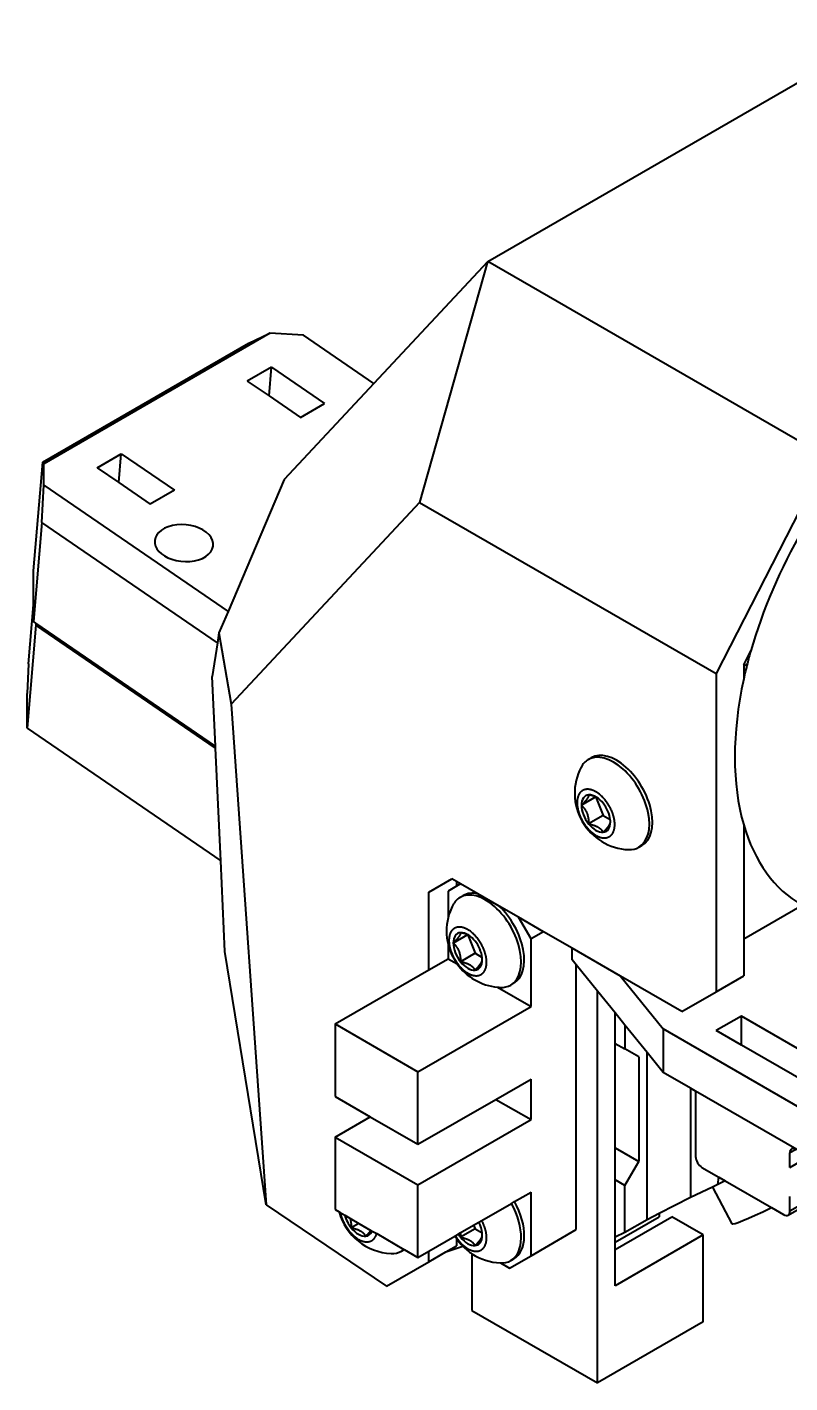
# Model space of a CAD drawing. Header units: millimetres. Extents: x 15 to 415, y 5 to 292.
# Drawn here: x 281.61 to 303.07, y 99.13 to 137.3 of the extents above; entities that cross this region are included whole.
import ezdxf

# ---------------------------------------------------------------- set-up
doc = ezdxf.new("R2010")
doc.units = ezdxf.units.MM
doc.layers.add('Geometries', color=7, linetype='Continuous')

msp = doc.modelspace()

# ---------------------------------------------------------------- linework, layer by layer
at = {"layer": 'Geometries', "linetype": 'Continuous', "lineweight": 40}
for p, q in [((294.5687, 130.6992), (305.9966, 137.2971)), ((294.5622, 130.694), (291.3665, 127.269)), ((294.5622, 130.694), (292.6513, 123.9168)), ((294.5687, 130.6992), (294.5622, 130.694)), ((304.1123, 125.1892), (294.5687, 130.6992)), ((288.438, 128.6778), (282.074, 125.0036)), ((287.8472, 128.3976), (288.438, 128.6778)), ((289.3835, 128.6281), (288.438, 128.6778)), ((291.3665, 127.269), (289.3835, 128.6281)), ((282.0489, 125.0499), (287.8472, 128.3976)), ((288.484, 127.7265), (287.8032, 127.3334)), ((288.4149, 126.9142), (288.484, 127.7265)), ((288.484, 127.7265), (289.9801, 126.7011)), ((287.8032, 127.3334), (288.4149, 126.9142)), ((291.3665, 127.269), (288.8411, 124.5625)), ((288.4149, 126.9142), (289.2993, 126.3081)), ((289.2993, 126.3081), (289.9801, 126.7011)), ((283.5769, 124.8934), (284.2576, 125.2864)), ((284.1886, 124.4741), (284.2576, 125.2864)), ((284.2576, 125.2864), (285.7538, 124.261)), ((304.1123, 125.1892), (300.9949, 119.0995)), ((281.7888, 121.9891), (282.0489, 125.0499)), ((282.074, 125.0036), (282.0489, 125.0499)), ((282.072, 124.4067), (282.074, 125.0036)), ((283.5769, 124.8934), (284.1886, 124.4741)), ((284.1886, 124.4741), (285.073, 123.868)), ((288.8411, 124.5625), (287.2599, 120.8511)), ((282.0205, 123.3481), (282.072, 124.4067)), ((282.072, 124.4067), (287.2599, 120.8511)), ((285.7538, 124.261), (285.073, 123.868)), ((292.6513, 123.9168), (287.3505, 118.2358)), ((292.6513, 123.9168), (300.9949, 119.0995)), ((282.0205, 123.3481), (281.7839, 120.5638)), ((286.9599, 119.9629), (282.0205, 123.3481)), ((281.7855, 121.0368), (281.7888, 121.9891)), ((281.644, 119.3723), (281.7855, 121.0368)), ((281.7839, 120.5638), (281.7855, 121.0368)), ((287.2599, 120.8511), (287.0038, 120.2498)), ((281.8531, 120.4656), (281.6062, 117.5596)), ((281.8533, 120.5162), (281.7839, 120.5638)), ((281.8533, 120.5162), (281.8531, 120.4656)), ((286.9081, 117.0011), (281.8531, 120.4656)), ((286.9057, 117.0535), (281.8533, 120.5162)), ((287.0038, 120.2498), (286.9599, 119.9629)), ((287.0038, 120.2498), (287.3505, 118.2358)), ((286.9599, 119.9629), (286.8156, 119.0194)), ((301.7728, 119.3487), (301.9717, 119.7374)), ((281.644, 119.3723), (281.6096, 118.5395)), ((300.9949, 119.0995), (300.9949, 110.1379)), ((301.8756, 119.3818), (301.7728, 119.3048)), ((301.7728, 119.3487), (301.7728, 119.3048)), ((301.7728, 119.3048), (301.7728, 118.9473)), ((286.9057, 117.0535), (286.8156, 119.0194)), ((281.608, 118.0941), (281.6096, 118.5395)), ((281.6062, 117.5596), (281.608, 118.0941)), ((287.3505, 118.2358), (288.3308, 104.148)), ((281.6062, 117.5596), (287.0535, 113.8262)), ((286.9081, 117.0011), (286.9057, 117.0535)), ((287.0535, 113.8262), (286.9081, 117.0011)), ((297.3975, 116.6784), (297.485, 116.729)), ((297.6099, 115.627), (297.2059, 115.3938)), ((297.6163, 115.6243), (297.8183, 115.1034)), ((297.8183, 115.1034), (297.41, 114.8677)), ((297.8183, 115.1034), (298.0187, 114.9878)), ((301.7728, 114.8417), (301.7728, 111.6303)), ((298.8225, 114.2103), (298.91, 114.2608)), ((287.1703, 111.2767), (287.0535, 113.8262)), ((292.9152, 112.9458), (293.5637, 113.3203)), ((293.693, 113.117), (293.4538, 112.9789)), ((293.4538, 112.9789), (293.4538, 112.2204)), ((293.693, 113.2456), (293.5637, 113.3203)), ((293.8044, 113.1813), (293.693, 113.2456)), ((293.693, 113.2456), (293.693, 113.117)), ((293.8044, 113.1813), (293.693, 113.117)), ((294.2907, 112.9006), (293.8044, 113.1813)), ((292.9152, 110.7632), (292.9152, 112.9458)), ((293.8787, 112.8506), (293.7912, 112.8001)), ((294.8918, 112.5535), (294.2907, 112.9006)), ((295.4367, 112.2389), (294.8918, 112.5535)), ((296.1379, 111.8341), (295.4367, 112.2389)), ((295.7873, 111.6317), (295.4367, 112.2389)), ((301.7728, 111.6303), (303.4159, 112.579)), ((296.1379, 111.8341), (295.7873, 111.6317)), ((296.9498, 111.3653), (296.1379, 111.8341)), ((293.4538, 111.4799), (293.4538, 111.0742)), ((294.0036, 111.7487), (293.5996, 111.5154)), ((294.01, 111.7459), (294.2121, 111.2251)), ((295.7873, 109.7269), (295.7873, 111.6317)), ((301.7728, 111.6303), (301.7728, 110.587)), ((288.3308, 104.148), (287.1703, 111.2767)), ((292.9152, 110.7632), (293.4538, 111.0742)), ((293.4538, 111.0742), (293.7048, 110.9293)), ((294.2121, 111.2251), (293.8037, 110.9893)), ((294.2121, 111.2251), (294.4124, 111.1094)), ((296.9498, 111.0386), (296.9498, 111.3653)), ((298.3089, 110.5806), (296.9498, 111.3653)), ((290.2719, 109.237), (292.9152, 110.7632)), ((297.0601, 110.9021), (296.9498, 111.0386)), ((297.6611, 110.1579), (297.0601, 110.9021)), ((297.0601, 103.4469), (297.0601, 110.9021)), ((295.2162, 110.3319), (295.3037, 110.3824)), ((298.3089, 110.5806), (299.5078, 109.0963)), ((300.0353, 109.5839), (298.3089, 110.5806)), ((300.9949, 110.1379), (301.7728, 110.587)), ((294.8441, 110.2715), (295.7873, 109.7269)), ((298.1561, 109.5451), (297.6611, 110.1579)), ((297.6611, 99.1329), (297.6611, 110.1579)), ((300.0353, 109.5839), (300.9949, 110.1379)), ((292.6053, 107.8898), (295.7873, 109.7269)), ((298.4294, 109.2068), (298.1561, 109.5451)), ((298.1561, 108.6905), (298.1561, 109.5451)), ((290.2719, 109.237), (290.2719, 107.1958)), ((290.2719, 109.237), (292.6053, 107.8898)), ((299.0529, 108.4347), (298.4294, 109.2068)), ((298.4294, 109.2068), (298.4294, 108.5328)), ((301.7087, 109.4586), (301.0016, 109.0504)), ((304.5371, 107.8256), (301.7087, 109.4586)), ((301.7087, 108.6421), (301.7087, 109.4586)), ((307.2731, 104.613), (299.5078, 109.0963)), ((299.5078, 109.0963), (299.5078, 107.8716)), ((301.7087, 108.6421), (301.0016, 109.0504)), ((298.1561, 105.7451), (298.1561, 108.6905)), ((298.1561, 108.6905), (298.4294, 108.5328)), ((298.8183, 108.3082), (298.4294, 108.5328)), ((299.5078, 107.8716), (299.0529, 108.4347)), ((299.0529, 103.7217), (299.0529, 108.4347)), ((303.83, 107.4174), (301.7087, 108.6421)), ((298.8183, 108.3082), (298.8183, 105.3628)), ((292.6053, 105.8486), (292.6053, 107.8898)), ((294.7974, 107.1142), (295.7873, 107.6857)), ((295.7873, 106.5426), (295.7873, 107.6857)), ((300.2722, 107.4303), (299.5078, 107.8716)), ((300.4213, 107.3441), (300.2722, 107.4303)), ((300.2722, 107.4303), (300.2722, 104.3556)), ((307.2731, 103.3883), (300.4213, 107.3441)), ((300.4213, 107.3441), (300.4213, 105.5026)), ((290.2719, 107.1958), (291.2618, 106.6243)), ((292.6053, 105.8486), (294.7974, 107.1142)), ((294.7974, 107.1142), (295.7873, 106.5426)), ((290.2719, 106.0527), (291.2618, 106.6243)), ((291.2618, 106.6243), (292.6053, 105.8486)), ((292.6053, 104.7055), (295.7873, 106.5426)), ((290.2719, 106.0527), (292.6053, 104.7055)), ((290.2719, 106.0527), (290.2719, 104.0115)), ((298.1561, 105.7451), (298.8183, 105.3628)), ((298.1561, 104.847), (298.1561, 105.7451)), ((298.4294, 104.6892), (298.8183, 105.3628)), ((303.2497, 105.7068), (303.073, 105.6047)), ((303.073, 105.1964), (303.073, 105.6047)), ((303.073, 105.1964), (303.6033, 105.5026)), ((300.5981, 105.1964), (301.0718, 104.923)), ((303.0752, 105.1952), (303.073, 105.1964)), ((292.6053, 102.6643), (292.6053, 104.7055)), ((298.4294, 104.6892), (298.1561, 104.847)), ((298.1561, 103.2354), (298.1561, 104.847)), ((298.4294, 103.3617), (298.4294, 104.6892)), ((300.8907, 104.6416), (300.2722, 104.3556)), ((301.0481, 104.7143), (300.8907, 104.6416)), ((300.8907, 104.6416), (301.4429, 103.6146)), ((301.0481, 104.7143), (301.0718, 104.923)), ((301.2552, 104.817), (301.0481, 104.7143)), ((301.0718, 104.923), (301.2552, 104.817)), ((301.2552, 104.817), (302.5525, 104.0681)), ((303.0212, 103.8573), (304.7372, 104.848)), ((295.2371, 104.1837), (295.3246, 104.2342)), ((295.3246, 104.2342), (295.7873, 104.5014)), ((295.7873, 102.7121), (295.7873, 104.5014)), ((300.2722, 104.3556), (299.3935, 103.8988)), ((303.073, 103.9717), (303.073, 104.3799)), ((303.073, 104.3799), (303.0752, 104.3787)), ((303.073, 103.9717), (303.5678, 104.2574)), ((288.3308, 104.148), (291.7163, 101.8514)), ((290.2719, 104.0115), (290.3894, 103.9436)), ((290.3894, 103.9436), (290.4196, 103.9262)), ((290.4196, 103.9262), (290.5473, 103.8524)), ((290.5473, 103.8524), (290.6883, 103.7711)), ((294.4034, 103.7024), (295.2371, 104.1837)), ((298.1561, 102.8888), (299.7471, 103.8073)), ((298.1561, 103.0929), (299.3935, 103.8073)), ((299.3935, 103.8988), (299.0529, 103.7217)), ((299.3935, 103.8988), (299.3935, 103.8073)), ((300.631, 103.297), (299.7471, 103.8073)), ((302.5525, 104.0681), (302.8962, 103.8696)), ((290.6883, 103.7711), (290.9446, 103.6231)), ((290.9446, 103.6231), (290.7278, 103.4979)), ((290.9446, 103.6231), (291.2841, 103.427)), ((291.2841, 103.427), (291.3166, 103.4083)), ((293.7975, 103.3526), (294.1729, 103.5693)), ((294.2121, 103.4684), (293.8037, 103.2326)), ((294.1729, 103.5693), (294.317, 103.6525)), ((294.1729, 103.5693), (294.2121, 103.4684)), ((294.2121, 103.4684), (294.4124, 103.3527)), ((294.317, 103.6525), (294.4034, 103.7024)), ((295.7873, 102.7121), (297.0601, 103.4469)), ((299.0529, 103.7217), (298.4294, 103.3617)), ((291.3166, 103.4083), (291.4443, 103.3346)), ((291.4443, 103.3346), (292.2121, 102.8913)), ((292.9152, 102.8432), (293.6442, 103.264)), ((293.6442, 103.264), (293.6547, 103.2701)), ((293.6547, 103.2701), (293.7412, 103.32)), ((293.693, 103.1893), (293.693, 102.9927)), ((293.7412, 103.32), (293.7975, 103.3526)), ((298.4294, 103.3617), (298.1561, 103.2354)), ((300.631, 103.297), (298.1561, 101.8682)), ((298.1561, 103.0929), (298.1561, 103.2354)), ((298.1561, 102.8888), (298.1561, 103.0929)), ((300.631, 100.8475), (300.631, 103.297)), ((292.1403, 102.8405), (292.2201, 102.8866)), ((292.2121, 102.8913), (292.2201, 102.8866)), ((292.2201, 102.8866), (292.6053, 102.6643)), ((292.6053, 102.6643), (292.9152, 102.8432)), ((292.9152, 102.5436), (292.9152, 102.8432)), ((292.9152, 102.5436), (293.3949, 102.8205)), ((293.3949, 102.8205), (293.693, 102.9927)), ((293.3949, 102.8205), (293.8683, 102.9783)), ((294.1256, 102.7677), (294.1256, 101.1741)), ((295.1802, 102.3616), (295.7873, 102.7121)), ((298.1561, 101.8682), (298.1561, 102.8888)), ((291.7163, 101.8514), (292.9152, 102.5436)), ((294.9246, 102.5091), (295.1802, 102.3616)), ((295.2162, 102.5752), (295.3037, 102.6257)), ((294.1256, 101.1741), (297.6611, 99.1329)), ((300.631, 100.8475), (297.6611, 99.1329))]:
    msp.add_line(p, q, dxfattribs=at)
at = {"layer": 'Geometries', "linetype": 'Continuous', "lineweight": 40, "flags": 128}
for points in [[(297.0838, 115.4642), (297.0839, 115.4505), (297.0843, 115.4365), (297.085, 115.4223), (297.0859, 115.4078), (297.0872, 115.393), (297.0887, 115.3783), (297.0905, 115.3633), (297.0926, 115.3481), (297.095, 115.3327), (297.0977, 115.3168), (297.1008, 115.3006), (297.1042, 115.2843), (297.1079, 115.2678), (297.1119, 115.2511), (297.1163, 115.2343), (297.121, 115.2173), (297.1255, 115.2021), (297.1302, 115.1868), (297.1352, 115.1714), (297.1405, 115.156), (297.146, 115.1405), (297.1517, 115.1252), (297.1576, 115.1099), (297.1638, 115.0946), (297.1702, 115.0792), (297.177, 115.0636), (297.184, 115.048), (297.1913, 115.0325), (297.1988, 115.017), (297.2066, 115.0015), (297.2144, 114.9864), (297.2224, 114.9714), (297.2307, 114.9564), (297.2391, 114.9416), (297.2479, 114.9265), (297.2569, 114.9117), (297.2661, 114.8969), (297.2754, 114.8823), (297.285, 114.8679), (297.2945, 114.8539), (297.3042, 114.8401), (297.314, 114.8265), (297.3239, 114.8131), (297.3342, 114.7996), (297.3445, 114.7864), (297.355, 114.7733), (297.3656, 114.7606), (297.3763, 114.7481), (297.3868, 114.736), (297.3975, 114.7242), (297.4081, 114.7127), (297.4189, 114.7014), (297.4312, 114.6889), (297.4436, 114.6767), (297.4559, 114.6649), (297.4684, 114.6534), (297.4808, 114.6423), (297.493, 114.6318), (297.5051, 114.6217), (297.5173, 114.6119), (297.5294, 114.6024), (297.5417, 114.5932), (297.554, 114.5843), (297.5662, 114.5759), (297.5783, 114.5678), (297.5903, 114.56), (297.6023, 114.5527), (297.6141, 114.5457), (297.6259, 114.539), (297.6378, 114.5326), (297.6498, 114.5264), (297.6619, 114.5206), (297.6741, 114.515), (297.6861, 114.5098), (297.6982, 114.5049), (297.7103, 114.5003), (297.7224, 114.4961), (297.7349, 114.4921), (297.7473, 114.4884), (297.7597, 114.4851), (297.7722, 114.4823), (297.7846, 114.4798), (297.797, 114.4777), (297.8093, 114.476), (297.8203, 114.4748), (297.8311, 114.474), (297.842, 114.4735), (297.8527, 114.4734), (297.8634, 114.4736), (297.8738, 114.4742), (297.8841, 114.4751), (297.8942, 114.4764), (297.9043, 114.478), (297.9144, 114.4799), (297.9244, 114.4823), (297.9343, 114.485), (297.9439, 114.4881), (297.9535, 114.4915), (297.9626, 114.4953), (297.9716, 114.4994), (297.9805, 114.5038), (297.9891, 114.5085), (297.9977, 114.5137), (298.0061, 114.5193), (298.0143, 114.5252), (298.0222, 114.5314), (298.0299, 114.5379), (298.0373, 114.5447), (298.0444, 114.5517), (298.0513, 114.5591), (298.058, 114.5667), (298.0645, 114.5748), (298.0708, 114.5831), (298.0768, 114.5917), (298.0826, 114.6006), (298.0881, 114.6098), (298.0933, 114.619), (298.0982, 114.6284), (298.1028, 114.6381), (298.1072, 114.648), (298.1119, 114.6595), (298.1163, 114.6712), (298.1203, 114.6832), (298.124, 114.6954), (298.1274, 114.7077), (298.1304, 114.7201), (298.1331, 114.7326), (298.1355, 114.7452), (298.1376, 114.758), (298.1395, 114.7712), (298.141, 114.7844), (298.1423, 114.7978), (298.1432, 114.8112), (298.1439, 114.8247), (298.1443, 114.8383), (298.1444, 114.8519), (298.1443, 114.8656), (298.1439, 114.8796), (298.1432, 114.8938), (298.1423, 114.9083), (298.141, 114.9231), (298.1395, 114.9379), (298.1377, 114.9528), (298.1356, 114.968), (298.1333, 114.9834), (298.1305, 114.9994), (298.1274, 115.0155), (298.124, 115.0318), (298.1203, 115.0483), (298.1163, 115.065), (298.1119, 115.0818), (298.1072, 115.0988), (298.1027, 115.114), (298.098, 115.1293), (298.093, 115.1447), (298.0877, 115.1601), (298.0822, 115.1757), (298.0765, 115.1909), (298.0706, 115.2062), (298.0644, 115.2216), (298.058, 115.2369), (298.0512, 115.2525), (298.0442, 115.2681), (298.0369, 115.2836), (298.0294, 115.2991), (298.0217, 115.3146), (298.0138, 115.3297), (298.0058, 115.3448), (297.9976, 115.3597), (297.9891, 115.3746), (297.9803, 115.3896), (297.9713, 115.4045), (297.9621, 115.4192), (297.9528, 115.4338), (297.9432, 115.4482), (297.9337, 115.4622), (297.9241, 115.476), (297.9142, 115.4896), (297.9043, 115.5031), (297.8941, 115.5165), (297.8837, 115.5298), (297.8732, 115.5428), (297.8626, 115.5555), (297.852, 115.5681), (297.8414, 115.5801), (297.8308, 115.5919), (297.8201, 115.6035), (297.8093, 115.6147), (297.797, 115.6273), (297.7847, 115.6394), (297.7723, 115.6513), (297.7599, 115.6627), (297.7474, 115.6738), (297.7352, 115.6843), (297.7231, 115.6945), (297.7109, 115.7042), (297.6988, 115.7137), (297.6865, 115.7229), (297.6742, 115.7318), (297.662, 115.7403), (297.6499, 115.7484), (297.6379, 115.7561), (297.6259, 115.7634), (297.6141, 115.7704), (297.6023, 115.7771), (297.5904, 115.7835), (297.5784, 115.7897), (297.5663, 115.7955), (297.5541, 115.8011), (297.5421, 115.8063), (297.53, 115.8112), (297.5179, 115.8158), (297.5058, 115.8201), (297.4933, 115.8241), (297.4809, 115.8277), (297.4685, 115.831), (297.456, 115.8339), (297.4436, 115.8364), (297.4312, 115.8385), (297.4189, 115.8401), (297.408, 115.8413), (297.3971, 115.8421), (297.3862, 115.8426), (297.3755, 115.8427), (297.3648, 115.8425), (297.3544, 115.8419), (297.3442, 115.841), (297.334, 115.8398), (297.3239, 115.8382), (297.3138, 115.8362), (297.3038, 115.8338), (297.294, 115.8311), (297.2843, 115.828), (297.2748, 115.8246), (297.2656, 115.8208), (297.2566, 115.8168), (297.2477, 115.8123), (297.2391, 115.8076), (297.2305, 115.8024), (297.2221, 115.7968), (297.2139, 115.791), (297.206, 115.7847), (297.1983, 115.7782), (297.1909, 115.7715), (297.1838, 115.7644), (297.1769, 115.7571), (297.1702, 115.7494), (297.1637, 115.7414), (297.1574, 115.733), (297.1514, 115.7244), (297.1456, 115.7155), (297.1401, 115.7064), (297.135, 115.6971), (297.13, 115.6877), (297.1254, 115.678), (297.121, 115.6682), (297.1163, 115.6567), (297.1119, 115.6449), (297.1079, 115.6329), (297.1042, 115.6208), (297.1008, 115.6084), (297.0978, 115.596), (297.0951, 115.5835), (297.0927, 115.5709), (297.0906, 115.5581), (297.0887, 115.545), (297.0872, 115.5317), (297.0859, 115.5183), (297.085, 115.5049), (297.0843, 115.4914), (297.0839, 115.4778), (297.0838, 115.4642)], [(297.41, 115.6842), (297.4099, 115.6802), (297.4097, 115.6761), (297.4093, 115.6721), (297.4087, 115.668), (297.408, 115.6639), (297.4071, 115.6597), (297.4061, 115.6555), (297.4048, 115.6509), (297.4034, 115.6462), (297.4017, 115.6414), (297.3999, 115.6366), (297.3979, 115.6317), (297.3956, 115.6264), (297.3931, 115.6211), (297.3904, 115.6157), (297.3875, 115.6102), (297.3844, 115.6046), (297.3811, 115.5989), (297.3769, 115.592), (297.3724, 115.585), (297.3677, 115.5779), (297.3626, 115.5705), (297.3571, 115.5629), (297.3514, 115.5551), (297.3452, 115.547), (297.3388, 115.5388), (297.3319, 115.5303), (297.3263, 115.5234), (297.3205, 115.5164), (297.3144, 115.5093), (297.308, 115.502), (297.3015, 115.4945), (297.2942, 115.4863), (297.2866, 115.4779), (297.2787, 115.4693), (297.2705, 115.4604), (297.262, 115.4513), (297.253, 115.442), (297.2458, 115.4344), (297.2383, 115.4267), (297.2306, 115.4187), (297.2226, 115.4106), (297.2144, 115.4023), (297.2059, 115.3938)], [(297.6099, 115.627), (297.6016, 115.6305), (297.5914, 115.6345), (297.5811, 115.6385), (297.5704, 115.6423), (297.5594, 115.6461), (297.5474, 115.65), (297.5351, 115.6539), (297.5224, 115.6576), (297.5094, 115.6613), (297.4959, 115.6649), (297.482, 115.6685), (297.4707, 115.6712), (297.4592, 115.6739), (297.4474, 115.6765), (297.4352, 115.6791), (297.4228, 115.6816), (297.41, 115.6842)], [(297.2059, 115.3938), (297.2151, 115.3844), (297.2241, 115.375), (297.2327, 115.3658), (297.2411, 115.3565), (297.2491, 115.3474), (297.2569, 115.3382), (297.2644, 115.3291), (297.2724, 115.3191), (297.2801, 115.3091), (297.2875, 115.2991), (297.2946, 115.2891), (297.3015, 115.2791), (297.3084, 115.2685), (297.3151, 115.2579), (297.3215, 115.2472), (297.3277, 115.2364), (297.3336, 115.2256), (297.3392, 115.2148), (297.3456, 115.2019), (297.3516, 115.1888), (297.3572, 115.1756), (297.3626, 115.1623), (297.3678, 115.1485), (297.3726, 115.1346), (297.3771, 115.1204), (297.3814, 115.1059), (297.3853, 115.0912), (297.3882, 115.0795), (297.3909, 115.0675), (297.3934, 115.0554), (297.3958, 115.0431), (297.3979, 115.0305), (297.4, 115.0169), (297.4019, 115.0031), (297.4037, 114.9889), (297.4052, 114.9745), (297.4065, 114.9597), (297.4076, 114.9445), (297.4083, 114.9323), (297.4089, 114.9199), (297.4094, 114.9073), (297.4097, 114.8943), (297.4099, 114.8811), (297.41, 114.8677)], [(297.6163, 115.6243), (297.6114, 115.6264), (297.6099, 115.627)], [(297.6419, 115.6123), (297.6355, 115.6155), (297.6237, 115.621), (297.6163, 115.6243)], [(297.8182, 114.632), (297.8275, 114.6413), (297.8364, 114.6503), (297.8451, 114.6591), (297.8534, 114.6677), (297.8615, 114.6761), (297.8693, 114.6842), (297.8768, 114.6922), (297.8848, 114.7007), (297.8925, 114.709), (297.8999, 114.7171), (297.907, 114.725), (297.9138, 114.7327), (297.9208, 114.7406), (297.9275, 114.7484), (297.9339, 114.7559), (297.9401, 114.7633), (297.946, 114.7705), (297.9516, 114.7776), (297.9579, 114.7857), (297.9639, 114.7935), (297.9696, 114.8012), (297.975, 114.8087), (297.9801, 114.8162), (297.985, 114.8235), (297.9895, 114.8306), (297.9937, 114.8376), (297.9977, 114.8444), (298.0005, 114.8496), (298.0032, 114.8548), (298.0058, 114.8599), (298.0081, 114.8649), (298.0103, 114.8699), (298.0124, 114.8751), (298.0143, 114.8802), (298.016, 114.8852), (298.0175, 114.8902), (298.0189, 114.8951), (298.02, 114.9), (298.0207, 114.9038), (298.0213, 114.9076), (298.0217, 114.9113), (298.0221, 114.915), (298.0223, 114.9187), (298.0224, 114.9224)], [(297.41, 114.8677), (297.4239, 114.8649), (297.4375, 114.8621), (297.4506, 114.8593), (297.4634, 114.8564), (297.4759, 114.8535), (297.488, 114.8505), (297.4998, 114.8474), (297.5124, 114.844), (297.5246, 114.8405), (297.5366, 114.837), (297.5481, 114.8333), (297.5594, 114.8296), (297.571, 114.8256), (297.5823, 114.8215), (297.5933, 114.8173), (297.604, 114.813), (297.6144, 114.8086), (297.6245, 114.8041), (297.6361, 114.7987), (297.6473, 114.7931), (297.6582, 114.7873), (297.6688, 114.7814)], [(297.6688, 114.7814), (297.6793, 114.7752), (297.6894, 114.7688), (297.6993, 114.7621), (297.7088, 114.7553), (297.7181, 114.7483), (297.7253, 114.7426), (297.7323, 114.7367), (297.7391, 114.7307), (297.7458, 114.7246), (297.7523, 114.7182), (297.7591, 114.7113), (297.7658, 114.7042), (297.7723, 114.6969), (297.7787, 114.6893), (297.7849, 114.6816), (297.791, 114.6735), (297.7958, 114.667), (297.8004, 114.6604), (297.805, 114.6535), (297.8095, 114.6465), (297.8139, 114.6393), (297.8182, 114.632)], [(294.3939, 111.4767), (294.3913, 111.4814), (294.3829, 111.4962), (294.3741, 111.5112), (294.3651, 111.5261), (294.3559, 111.5408), (294.3465, 111.5554), (294.337, 111.5698), (294.3275, 111.5838), (294.3178, 111.5976), (294.308, 111.6113), (294.2981, 111.6247), (294.2878, 111.6382), (294.2774, 111.6514), (294.267, 111.6644), (294.2564, 111.6772), (294.2457, 111.6897), (294.2351, 111.7018), (294.2245, 111.7136), (294.2138, 111.7251), (294.2031, 111.7364), (294.1908, 111.7489), (294.1784, 111.7611), (294.166, 111.7729), (294.1536, 111.7843), (294.1412, 111.7954), (294.129, 111.8059), (294.1168, 111.8161), (294.1047, 111.8259), (294.0926, 111.8353), (294.0802, 111.8446), (294.068, 111.8534), (294.0558, 111.8619), (294.0437, 111.87), (294.0316, 111.8777), (294.0197, 111.8851), (294.0079, 111.8921), (293.996, 111.8987), (293.9841, 111.9052), (293.9721, 111.9113), (293.96, 111.9172), (293.9479, 111.9228), (293.9359, 111.928), (293.9238, 111.9329), (293.9117, 111.9375), (293.8995, 111.9417), (293.8871, 111.9457), (293.8747, 111.9493), (293.8622, 111.9526), (293.8498, 111.9555), (293.8374, 111.958), (293.825, 111.9601), (293.8127, 111.9618), (293.8017, 111.9629), (293.7908, 111.9638), (293.78, 111.9642), (293.7692, 111.9644), (293.7586, 111.9641), (293.7482, 111.9636), (293.7379, 111.9627), (293.7277, 111.9614), (293.7177, 111.9598), (293.7075, 111.9578), (293.6976, 111.9555), (293.6877, 111.9527), (293.678, 111.9497), (293.6685, 111.9462), (293.6593, 111.9425), (293.6503, 111.9384), (293.6415, 111.934), (293.6329, 111.9292), (293.6243, 111.924), (293.6159, 111.9185), (293.6077, 111.9126), (293.5998, 111.9064), (293.592, 111.8998), (293.5847, 111.8931), (293.5775, 111.8861), (293.5706, 111.8787), (293.564, 111.8711), (293.5574, 111.863), (293.5512, 111.8547), (293.5451, 111.846), (293.5394, 111.8372), (293.5339, 111.828), (293.5287, 111.8188), (293.5238, 111.8093), (293.5192, 111.7997), (293.5148, 111.7898), (293.5101, 111.7783), (293.5057, 111.7666), (293.5017, 111.7546), (293.498, 111.7424), (293.4946, 111.73), (293.4916, 111.7177), (293.4888, 111.7052), (293.4864, 111.6925), (293.4843, 111.6798), (293.4825, 111.6666), (293.481, 111.6533), (293.4797, 111.64), (293.4787, 111.6265), (293.4781, 111.613), (293.4777, 111.5995), (293.4775, 111.5859)], [(293.4775, 111.5859), (293.4777, 111.5722), (293.4781, 111.5582), (293.4787, 111.5439), (293.4797, 111.5294), (293.4809, 111.5147), (293.4824, 111.4999), (293.4842, 111.4849), (293.4863, 111.4697), (293.4887, 111.4543), (293.4915, 111.4384), (293.4945, 111.4223), (293.4979, 111.4059), (293.5016, 111.3894), (293.5057, 111.3728), (293.5101, 111.3559), (293.5148, 111.339), (293.5192, 111.3238), (293.524, 111.3085), (293.529, 111.2931), (293.5342, 111.2776), (293.5398, 111.2621), (293.5455, 111.2468), (293.5514, 111.2315), (293.5576, 111.2162), (293.564, 111.2009), (293.5708, 111.1853), (293.5778, 111.1697), (293.5851, 111.1541), (293.5926, 111.1386), (293.6003, 111.1232), (293.6081, 111.108), (293.6162, 111.093), (293.6244, 111.078), (293.6329, 111.0632), (293.6417, 111.0482), (293.6507, 111.0333), (293.6598, 111.0186), (293.6692, 111.004), (293.6787, 110.9896), (293.6882, 110.9756), (293.6979, 110.9618), (293.7077, 110.9481), (293.7177, 110.9347), (293.7279, 110.9212), (293.7383, 110.908), (293.7488, 110.895), (293.7593, 110.8822), (293.77, 110.8697), (293.7806, 110.8576), (293.7912, 110.8458), (293.8019, 110.8343), (293.8127, 110.823), (293.825, 110.8105), (293.8373, 110.7983), (293.8497, 110.7865), (293.8621, 110.7751), (293.8745, 110.764), (293.8867, 110.7535), (293.8989, 110.7433), (293.911, 110.7335), (293.9232, 110.7241), (293.9355, 110.7148), (293.9477, 110.706), (293.9599, 110.6975), (293.9721, 110.6894), (293.9841, 110.6817), (293.996, 110.6743), (294.0079, 110.6673), (294.0197, 110.6607), (294.0316, 110.6542), (294.0436, 110.6481), (294.0557, 110.6422), (294.0679, 110.6366), (294.0799, 110.6314), (294.0919, 110.6265), (294.104, 110.622), (294.1162, 110.6177), (294.1286, 110.6137), (294.1411, 110.6101), (294.1535, 110.6068), (294.1659, 110.6039), (294.1784, 110.6014), (294.1907, 110.5993), (294.2031, 110.5976), (294.214, 110.5965), (294.2249, 110.5957), (294.2357, 110.5952), (294.2465, 110.5951), (294.2571, 110.5953), (294.2675, 110.5958), (294.2778, 110.5967), (294.288, 110.598), (294.2981, 110.5996), (294.3082, 110.6016), (294.3182, 110.6039), (294.328, 110.6067), (294.3377, 110.6097), (294.3472, 110.6132), (294.3564, 110.6169), (294.3654, 110.621), (294.3742, 110.6254), (294.3829, 110.6302), (294.3915, 110.6354), (294.3998, 110.6409), (294.408, 110.6468), (294.416, 110.653), (294.4237, 110.6596), (294.4311, 110.6663), (294.4382, 110.6734), (294.4451, 110.6807), (294.4517, 110.6883), (294.4583, 110.6964), (294.4646, 110.7047), (294.4706, 110.7134), (294.4764, 110.7222), (294.4819, 110.7314), (294.487, 110.7406), (294.4919, 110.7501), (294.4966, 110.7597), (294.501, 110.7696), (294.5057, 110.7811), (294.51, 110.7928), (294.5141, 110.8048), (294.5178, 110.817), (294.5212, 110.8294), (294.5242, 110.8417), (294.5269, 110.8542), (294.5293, 110.8669), (294.5314, 110.8796), (294.5332, 110.8928), (294.5348, 110.9061), (294.536, 110.9194), (294.537, 110.9329), (294.5377, 110.9464), (294.5381, 110.9599), (294.5382, 110.9735), (294.5381, 110.9872), (294.5377, 111.0012), (294.537, 111.0155), (294.536, 111.03), (294.5348, 111.0447), (294.5333, 111.0595), (294.5315, 111.0745), (294.5294, 111.0897), (294.527, 111.1051), (294.5243, 111.121), (294.5212, 111.1371), (294.5178, 111.1535), (294.5141, 111.17), (294.51, 111.1866), (294.5057, 111.2035), (294.501, 111.2204), (294.4965, 111.2356), (294.4917, 111.251), (294.4867, 111.2663), (294.4815, 111.2818), (294.476, 111.2973), (294.4703, 111.3126), (294.4643, 111.3279), (294.4582, 111.3432), (294.4517, 111.3585), (294.445, 111.3741), (294.4379, 111.3897), (294.4307, 111.4053), (294.4232, 111.4208), (294.4154, 111.4362), (294.4076, 111.4514), (294.3996, 111.4664), (294.3939, 111.4767)], [(293.8037, 111.8058), (293.8037, 111.8018), (293.8034, 111.7978), (293.803, 111.7937), (293.8025, 111.7896), (293.8018, 111.7855), (293.8009, 111.7814), (293.7999, 111.7772), (293.7986, 111.7725), (293.7971, 111.7678), (293.7955, 111.7631), (293.7937, 111.7582), (293.7917, 111.7533), (293.7894, 111.7481), (293.7869, 111.7427), (293.7842, 111.7373), (293.7812, 111.7318), (293.7781, 111.7262), (293.7748, 111.7205), (293.7706, 111.7137), (293.7662, 111.7067), (293.7614, 111.6995), (293.7564, 111.6922), (293.7509, 111.6845), (293.7451, 111.6767), (293.739, 111.6687), (293.7325, 111.6604), (293.7257, 111.6519), (293.7201, 111.6451), (293.7142, 111.6381), (293.7081, 111.6309), (293.7018, 111.6236), (293.6952, 111.6161), (293.6879, 111.6079), (293.6804, 111.5996), (293.6725, 111.5909), (293.6643, 111.5821), (293.6557, 111.573), (293.6468, 111.5636), (293.6396, 111.556), (293.6321, 111.5483), (293.6243, 111.5404), (293.6164, 111.5323), (293.6081, 111.5239), (293.5996, 111.5154)], [(293.5996, 111.5154), (293.6089, 111.506), (293.6178, 111.4967), (293.6265, 111.4874), (293.6348, 111.4782), (293.6429, 111.469), (293.6507, 111.4599), (293.6582, 111.4507), (293.6662, 111.4407), (293.6739, 111.4307), (293.6812, 111.4208), (293.6884, 111.4108), (293.6952, 111.4008), (293.7022, 111.3902), (293.7089, 111.3795), (293.7153, 111.3688), (293.7215, 111.3581), (293.7273, 111.3473), (293.733, 111.3364), (293.7393, 111.3235), (293.7426, 111.3164)], [(294.0037, 111.7487), (293.9953, 111.7521), (293.9852, 111.7562), (293.9748, 111.7601), (293.9641, 111.764), (293.9532, 111.7678), (293.9412, 111.7717), (293.9289, 111.7755), (293.9162, 111.7793), (293.9031, 111.783), (293.8896, 111.7866), (293.8757, 111.7901), (293.8645, 111.7928), (293.853, 111.7955), (293.8411, 111.7981), (293.829, 111.8007), (293.8165, 111.8033), (293.8037, 111.8058)], [(294.0101, 111.7459), (294.0052, 111.748), (294.0037, 111.7487)], [(294.0357, 111.734), (294.0292, 111.7371), (294.0174, 111.7426), (294.0101, 111.7459)], [(293.7426, 111.3164), (293.7453, 111.3105), (293.751, 111.2973), (293.7564, 111.2839), (293.7615, 111.2702), (293.7664, 111.2562), (293.7709, 111.242), (293.7751, 111.2276), (293.779, 111.2129), (293.7819, 111.2011), (293.7846, 111.1892), (293.7872, 111.1771), (293.7895, 111.1647), (293.7917, 111.1522), (293.7938, 111.1386), (293.7949, 111.1308)], [(293.7949, 111.1308), (293.7957, 111.1247), (293.7974, 111.1106), (293.7989, 111.0961), (293.8002, 111.0813), (293.8013, 111.0661), (293.8021, 111.054), (293.8027, 111.0416), (293.8031, 111.0289), (293.8035, 111.016), (293.8037, 111.0028), (293.8037, 110.9893)], [(293.8037, 110.9893), (293.8177, 110.9866), (293.8312, 110.9838), (293.8444, 110.9809), (293.8572, 110.978), (293.8696, 110.9751), (293.8817, 110.9721), (293.8935, 110.9691), (293.9061, 110.9656), (293.9184, 110.9622), (293.9303, 110.9586), (293.9419, 110.955), (293.9532, 110.9513), (293.9648, 110.9473), (293.9761, 110.9431), (293.9871, 110.9389), (293.9977, 110.9347), (294.0081, 110.9303), (294.0183, 110.9258), (294.0298, 110.9203), (294.0411, 110.9147), (294.052, 110.909), (294.0626, 110.903)], [(294.0626, 110.903), (294.073, 110.8968), (294.0832, 110.8904), (294.093, 110.8838), (294.1026, 110.877), (294.1119, 110.8699), (294.119, 110.8642), (294.126, 110.8584), (294.1329, 110.8524), (294.1395, 110.8462), (294.1461, 110.8399), (294.1529, 110.833), (294.1596, 110.8259), (294.1661, 110.8185), (294.1724, 110.811), (294.1787, 110.8032), (294.1848, 110.7952), (294.1895, 110.7887), (294.1941, 110.782), (294.1987, 110.7752), (294.2032, 110.7682), (294.2076, 110.761), (294.212, 110.7536)], [(294.212, 110.7536), (294.2213, 110.7629), (294.2302, 110.772), (294.2388, 110.7808), (294.2472, 110.7893), (294.2552, 110.7977), (294.263, 110.8059), (294.2706, 110.8138), (294.2785, 110.8223), (294.2862, 110.8306), (294.2936, 110.8387), (294.3007, 110.8466), (294.3076, 110.8543), (294.3146, 110.8623), (294.3213, 110.87), (294.3277, 110.8776), (294.3338, 110.885), (294.3397, 110.8922), (294.3454, 110.8992), (294.3517, 110.9073), (294.3577, 110.9152), (294.3634, 110.9229), (294.3687, 110.9304), (294.3739, 110.9378), (294.3787, 110.9451), (294.3833, 110.9522), (294.3875, 110.9592), (294.3914, 110.966), (294.3943, 110.9713), (294.397, 110.9765), (294.3995, 110.9816), (294.4019, 110.9866), (294.4041, 110.9915), (294.4062, 110.9967), (294.4081, 111.0018), (294.4098, 111.0069), (294.4113, 111.0119), (294.4126, 111.0168), (294.4137, 111.0217), (294.4144, 111.0254), (294.415, 111.0292), (294.4155, 111.0329), (294.4158, 111.0367), (294.416, 111.0403), (294.4161, 111.044)], [(290.4196, 103.9262), (290.422, 103.9146), (290.4257, 103.8981), (290.4298, 103.8814), (290.4341, 103.8646), (290.4389, 103.8476), (290.4433, 103.8324), (290.4481, 103.8171), (290.4531, 103.8017), (290.4583, 103.7863), (290.4639, 103.7708), (290.4695, 103.7555), (290.4755, 103.7402), (290.4816, 103.7249), (290.4881, 103.7095), (290.4948, 103.6939), (290.5019, 103.6783), (290.5091, 103.6628), (290.5167, 103.6473), (290.5244, 103.6318), (290.5322, 103.6167), (290.5403, 103.6016), (290.5485, 103.5867), (290.5569, 103.5718), (290.5657, 103.5568), (290.5747, 103.542), (290.5839, 103.5272), (290.5933, 103.5126), (290.6028, 103.4982), (290.6123, 103.4842), (290.622, 103.4704), (290.6318, 103.4568), (290.6417, 103.4433), (290.652, 103.4299), (290.6624, 103.4166), (290.6728, 103.4036), (290.6834, 103.3909), (290.6941, 103.3783), (290.7047, 103.3663), (290.7153, 103.3545), (290.726, 103.343), (290.7367, 103.3317), (290.749, 103.3191), (290.7614, 103.307), (290.7738, 103.2952), (290.7862, 103.2837), (290.7986, 103.2726), (290.8108, 103.2621), (290.823, 103.252), (290.8351, 103.2422), (290.8472, 103.2327), (290.8596, 103.2235), (290.8718, 103.2146), (290.884, 103.2062), (290.8961, 103.198), (290.9082, 103.1903), (290.9201, 103.183), (290.9319, 103.176), (290.9438, 103.1693), (290.9557, 103.1629), (290.9677, 103.1567), (290.9798, 103.1509), (290.9919, 103.1453), (291.0039, 103.1401), (291.016, 103.1352), (291.0281, 103.1306), (291.0403, 103.1263), (291.0527, 103.1223), (291.0651, 103.1187), (291.0776, 103.1154), (291.09, 103.1125), (291.1024, 103.11), (291.1148, 103.108), (291.1272, 103.1063), (291.1381, 103.1051), (291.149, 103.1043), (291.1598, 103.1038), (291.1706, 103.1037), (291.1812, 103.1039), (291.1916, 103.1045), (291.2019, 103.1054), (291.2121, 103.1066), (291.2221, 103.1082), (291.2323, 103.1102), (291.2423, 103.1126), (291.2521, 103.1153), (291.2618, 103.1184), (291.2713, 103.1218), (291.2805, 103.1256), (291.2895, 103.1296), (291.2983, 103.1341), (291.3069, 103.1388), (291.3155, 103.144), (291.3239, 103.1496), (291.3321, 103.1554), (291.3401, 103.1617), (291.3478, 103.1682), (291.3551, 103.1749), (291.3623, 103.182), (291.3692, 103.1893), (291.3758, 103.197), (291.3824, 103.205), (291.3886, 103.2134), (291.3947, 103.222), (291.4004, 103.2309), (291.4059, 103.24), (291.4111, 103.2493), (291.416, 103.2587), (291.4207, 103.2684), (291.425, 103.2782), (291.4297, 103.2897), (291.4341, 103.3015), (291.4381, 103.3135), (291.4419, 103.3257), (291.4443, 103.3346)], [(290.6883, 103.7711), (290.6904, 103.7648), (290.695, 103.7506), (290.6992, 103.7362), (290.7031, 103.7215), (290.706, 103.7098), (290.7087, 103.6978), (290.7112, 103.6857), (290.7136, 103.6734), (290.7158, 103.6608), (290.7179, 103.6472), (290.7198, 103.6334), (290.7215, 103.6192), (290.723, 103.6047), (290.7243, 103.5899), (290.7254, 103.5748), (290.7262, 103.5626), (290.7267, 103.5502), (290.7272, 103.5375), (290.7276, 103.5246), (290.7278, 103.5114), (290.7278, 103.4979)], [(290.7278, 103.4979), (290.7418, 103.4952), (290.7553, 103.4924), (290.7685, 103.4896), (290.7813, 103.4867), (290.7937, 103.4837), (290.8058, 103.4807), (290.8176, 103.4777), (290.8302, 103.4743), (290.8425, 103.4708), (290.8544, 103.4672), (290.866, 103.4636), (290.8773, 103.4599), (290.8889, 103.4559), (290.9002, 103.4518), (290.9112, 103.4476), (290.9218, 103.4433), (290.9322, 103.4389), (290.9423, 103.4344), (290.9539, 103.429), (290.9652, 103.4234), (290.9761, 103.4176), (290.9866, 103.4117)], [(291.1361, 103.2622), (291.1453, 103.2715), (291.1543, 103.2806), (291.1629, 103.2894), (291.1713, 103.298), (291.1793, 103.3063), (291.1871, 103.3145), (291.1946, 103.3225), (291.2026, 103.331), (291.2103, 103.3393), (291.2177, 103.3474), (291.2248, 103.3553), (291.2317, 103.3629), (291.2386, 103.3709), (291.2453, 103.3787), (291.2518, 103.3862), (291.2579, 103.3936), (291.2638, 103.4008), (291.2694, 103.4078), (291.2758, 103.4159), (291.2818, 103.4238), (291.2842, 103.4271)], [(294.5241, 103.3649), (294.5212, 103.3804), (294.5178, 103.3967), (294.5141, 103.4132), (294.51, 103.4299), (294.5057, 103.4467), (294.501, 103.4637), (294.4965, 103.4789), (294.4917, 103.4942), (294.4867, 103.5096), (294.4815, 103.5251), (294.476, 103.5406), (294.4703, 103.5558), (294.4643, 103.5712), (294.4582, 103.5865), (294.4517, 103.6018), (294.445, 103.6174), (294.4379, 103.633), (294.4307, 103.6486), (294.4232, 103.6641), (294.4154, 103.6795), (294.4076, 103.6946), (294.4035, 103.7024)], [(290.9866, 103.4117), (290.9971, 103.4055), (291.0072, 103.399), (291.0171, 103.3924), (291.0267, 103.3856), (291.036, 103.3786), (291.0431, 103.3729), (291.0501, 103.367), (291.0569, 103.361), (291.0636, 103.3549), (291.0702, 103.3485), (291.077, 103.3416), (291.0836, 103.3345), (291.0902, 103.3272), (291.0965, 103.3196), (291.1028, 103.3118), (291.1089, 103.3038), (291.1136, 103.2973), (291.1182, 103.2907), (291.1228, 103.2838), (291.1273, 103.2768), (291.1317, 103.2696), (291.1361, 103.2622)], [(293.6547, 103.2701), (293.6598, 103.2619), (293.6692, 103.2473), (293.6787, 103.2329), (293.6882, 103.2189), (293.6979, 103.205), (293.7077, 103.1914), (293.7177, 103.178), (293.7279, 103.1645), (293.7383, 103.1513), (293.7488, 103.1383), (293.7593, 103.1255), (293.77, 103.113), (293.7806, 103.1009), (293.7912, 103.0891), (293.8019, 103.0776), (293.8127, 103.0663), (293.825, 103.0538), (293.8373, 103.0416), (293.8497, 103.0298), (293.8621, 103.0183), (293.8745, 103.0073), (293.8867, 102.9967), (293.8989, 102.9866), (293.911, 102.9768), (293.9232, 102.9674), (293.9355, 102.9581), (293.9477, 102.9493), (293.9599, 102.9408), (293.9721, 102.9327), (293.9841, 102.925), (293.996, 102.9176), (294.0079, 102.9106), (294.0197, 102.9039), (294.0316, 102.8975), (294.0436, 102.8914), (294.0557, 102.8855), (294.0679, 102.8799), (294.0799, 102.8747), (294.0919, 102.8698), (294.104, 102.8652), (294.1162, 102.861), (294.1286, 102.857), (294.1411, 102.8533), (294.1535, 102.8501), (294.1659, 102.8472), (294.1784, 102.8447), (294.1907, 102.8426), (294.2031, 102.8409), (294.214, 102.8397), (294.2249, 102.8389), (294.2357, 102.8385), (294.2465, 102.8383), (294.2571, 102.8386), (294.2675, 102.8391), (294.2778, 102.84), (294.288, 102.8413), (294.2981, 102.8429), (294.3082, 102.8449), (294.3182, 102.8472), (294.328, 102.8499), (294.3377, 102.853), (294.3472, 102.8565), (294.3564, 102.8602), (294.3654, 102.8643), (294.3742, 102.8687), (294.3829, 102.8735), (294.3915, 102.8787), (294.3998, 102.8842), (294.408, 102.8901), (294.416, 102.8963), (294.4237, 102.9028), (294.4311, 102.9096), (294.4382, 102.9166), (294.4451, 102.924), (294.4517, 102.9316), (294.4583, 102.9397), (294.4646, 102.948), (294.4706, 102.9566), (294.4764, 102.9655), (294.4819, 102.9747), (294.487, 102.9839), (294.4919, 102.9933), (294.4966, 103.003), (294.501, 103.0129), (294.5057, 103.0244), (294.51, 103.0361), (294.5141, 103.0481), (294.5178, 103.0603), (294.5212, 103.0727), (294.5242, 103.085), (294.5269, 103.0975), (294.5293, 103.1102), (294.5314, 103.1229), (294.5332, 103.1361), (294.5348, 103.1493), (294.536, 103.1627), (294.537, 103.1761), (294.5377, 103.1896), (294.5381, 103.2032), (294.5382, 103.2168), (294.5381, 103.2305), (294.5377, 103.2445), (294.537, 103.2588), (294.536, 103.2733), (294.5348, 103.288), (294.5333, 103.3028), (294.5315, 103.3177), (294.5294, 103.3329), (294.527, 103.3483), (294.5243, 103.3643), (294.5241, 103.3649)], [(293.7976, 103.3526), (293.7989, 103.3394), (293.8002, 103.3246), (293.8013, 103.3094), (293.8021, 103.2973), (293.8027, 103.2848), (293.8031, 103.2722), (293.8035, 103.2593), (293.8037, 103.2461), (293.8037, 103.2326)], [(293.8037, 103.2326), (293.8177, 103.2298), (293.8312, 103.227), (293.8444, 103.2242), (293.8572, 103.2213), (293.8696, 103.2184), (293.8817, 103.2154), (293.8935, 103.2123), (293.9061, 103.2089), (293.9184, 103.2054), (293.9303, 103.2019), (293.9419, 103.1983), (293.9532, 103.1945), (293.9648, 103.1905), (293.9761, 103.1864), (293.9871, 103.1822), (293.9977, 103.1779), (294.0081, 103.1735), (294.0183, 103.169), (294.0298, 103.1636), (294.0411, 103.158), (294.052, 103.1522), (294.0626, 103.1463)], [(294.0626, 103.1463), (294.073, 103.1401), (294.0832, 103.1337), (294.093, 103.1271), (294.1026, 103.1202), (294.1119, 103.1132), (294.119, 103.1075), (294.126, 103.1017), (294.1329, 103.0957), (294.1395, 103.0895), (294.1461, 103.0832), (294.1529, 103.0763), (294.1596, 103.0691), (294.1661, 103.0618), (294.1724, 103.0543), (294.1787, 103.0465), (294.1848, 103.0384), (294.1895, 103.032), (294.1941, 103.0253), (294.1987, 103.0185), (294.2032, 103.0115), (294.2076, 103.0043), (294.212, 102.9969)], [(294.212, 102.9969), (294.2213, 103.0062), (294.2302, 103.0152), (294.2388, 103.024), (294.2472, 103.0326), (294.2552, 103.041), (294.263, 103.0491), (294.2706, 103.0571), (294.2785, 103.0656), (294.2862, 103.0739), (294.2936, 103.082), (294.3007, 103.0899), (294.3076, 103.0976), (294.3146, 103.1055), (294.3213, 103.1133), (294.3277, 103.1209), (294.3338, 103.1282), (294.3397, 103.1354), (294.3398, 103.1355)], [(294.3398, 103.1355), (294.3454, 103.1425), (294.3517, 103.1506), (294.3577, 103.1585), (294.3634, 103.1662), (294.3687, 103.1737), (294.3739, 103.1811), (294.3787, 103.1884), (294.3833, 103.1955), (294.3875, 103.2025), (294.3914, 103.2093), (294.3943, 103.2146), (294.397, 103.2197), (294.3995, 103.2248), (294.4019, 103.2299), (294.4041, 103.2348), (294.4062, 103.24), (294.4081, 103.2451), (294.4098, 103.2502), (294.4113, 103.2551), (294.4126, 103.2601), (294.4137, 103.2649), (294.4144, 103.2687), (294.415, 103.2725), (294.4155, 103.2762), (294.4158, 103.2799), (294.416, 103.2836), (294.4161, 103.2873)]]:
    msp.add_lwpolyline(points, dxfattribs=at)
at = {"layer": 'Geometries', "linetype": 'Continuous', "lineweight": 40}
for centre, start, end in [((298.6022, 115.7286), 152.52099, 267.47901), ((294.996, 111.8502), 166.49942, 193.50058), ((294.996, 111.8502), 152.52099, 166.49942), ((294.996, 111.8502), 193.50058, 215.49697), ((294.996, 111.8502), 215.49697, 264.50303), ((294.996, 111.8502), 264.50303, 267.47901), ((291.9201, 104.3588), 195.17841, 267.47901), ((294.996, 104.0935), 211.53242, 214.75926), ((294.996, 104.0935), 214.75926, 224.67952), ((294.996, 104.0935), 224.67952, 236.71483), ((294.996, 104.0935), 236.71483, 267.421), ((294.996, 104.0935), 267.421, 267.47901)]:
    msp.add_arc(centre, 1.586, start, end, dxfattribs=at)
for centre, major_axis, ratio, start_param, end_param in [((307.957, 120.4649), (4.55, 7.8808), 0.5773503, 1.14914, 1.9802357), ((286.0208, 122.773), (0.822, -0.0699), 0.6286124, 4.3351441, 9.424778), ((286.0208, 122.773), (0.822, -0.0699), 0.6286124, 3.1415927, 4.3351441), ((307.957, 120.4649), (4.55, 7.8808), 0.5773503, 1.9802357, 2.0233055), ((307.957, 120.4649), (4.55, 7.8808), 0.5773503, 2.0233055, 2.0762756), ((307.957, 120.4649), (4.55, 7.8808), 0.5773503, 2.0762756, 2.6361134), ((298.11, 115.4443), (0.7125, -1.2341), 0.5773503, 0, 3.1415927), ((298.1975, 115.4949), (0.7125, -1.2341), 0.5773503, 0, 3.1415927), ((298.11, 115.4443), (0.7125, -1.2341), 0.5773503, 3.1415927, 3.4943092), ((297.6141, 115.1581), (0.2887, -0.5), 0.5773503, 2.8797933, 3.9269908), ((297.6141, 115.1581), (0.2887, -0.5), 0.5773503, 2.2881156, 2.8797933), ((297.6141, 115.1581), (0.2887, -0.5), 0.5773503, 3.9269908, 4.9741884), ((297.6141, 115.1581), (0.2887, -0.5), 0.5773503, 1.8325957, 2.2881156), ((297.6141, 115.1581), (0.2887, -0.5), 0.5773503, 0.9200385, 1.8325957), ((297.6141, 115.1581), (0.2887, -0.5), 0.5773503, 6.0213859, 7.0685835), ((297.6141, 115.1581), (0.2887, -0.5), 0.5773503, 0.7853982, 0.9200385), ((297.6141, 115.1581), (0.2887, -0.5), 0.5773503, 4.9741884, 6.0213859), ((307.957, 120.4649), (4.55, 7.8808), 0.5773503, 2.6361134, 3.1415927), ((298.11, 115.4443), (0.7125, -1.2341), 0.5773503, 5.9304687, 6.2831853), ((294.5037, 111.566), (0.7125, -1.2341), 0.5773503, 0, 3.1415927), ((294.5037, 111.566), (0.7125, -1.2341), 0.5773503, 3.1415927, 3.4943092), ((294.5912, 111.6165), (0.7125, -1.2341), 0.5773503, 2.6590918, 3.1415927), ((294.5912, 111.6165), (0.7125, -1.2341), 0.5773503, 0, 2.0532972), ((294.0079, 111.2797), (0.2887, -0.5), 0.5773503, 2.8797933, 3.9269908), ((294.0079, 111.2797), (0.2887, -0.5), 0.5773503, 3.9269908, 4.9741884), ((294.0079, 111.2797), (0.2887, -0.5), 0.5773503, 2.2881156, 2.8797933), ((294.0079, 111.2797), (0.2887, -0.5), 0.5773503, 1.8325957, 2.2881156), ((294.0079, 111.2797), (0.2887, -0.5), 0.5773503, 0.9200385, 1.8325957), ((294.0079, 111.2797), (0.2887, -0.5), 0.5773503, 0.7853982, 0.9200385), ((294.0079, 111.2797), (0.2887, -0.5), 0.5773503, 4.9741884, 6.0213859), ((294.0079, 111.2797), (0.2887, -0.5), 0.5773503, 6.0213859, 7.0685835), ((294.5037, 111.566), (0.7125, -1.2341), 0.5773503, 5.9304687, 6.2831853), ((303.2497, 105.5026), (-0.125, 0.2165), 0.5773503, 5.4977871, 7.0685835), ((300.5981, 105.4006), (0.125, -0.2165), 0.5773503, 3.9269908, 5.4977871), ((294.5912, 103.8598), (0.7125, -1.2341), 0.5773503, 0, 1.5410287), ((290.9319, 103.7883), (0.2887, -0.5), 0.5773503, 4.2687119, 4.9741884), ((294.5037, 103.8093), (0.7125, -1.2341), 0.5773503, 0, 1.5410287), ((305.1861, 105.6273), (3.7432, 2.0127), 0.0427321, 3.1415927, 3.9092707), ((302.8962, 104.0738), (0.125, -0.2165), 0.5773503, 5.4977871, 6.2831853), ((302.8962, 104.0738), (0.125, -0.2165), 0.5773503, 0, 0.7853982), ((290.9319, 103.7883), (0.2887, -0.5), 0.5773503, 4.9741884, 6.0213859), ((294.0079, 103.523), (0.2887, -0.5), 0.5773503, 0.9200385, 1.4972693), ((290.9319, 103.7883), (0.2887, -0.5), 0.5773503, 6.0213859, 6.7268624), ((294.0079, 103.523), (0.2887, -0.5), 0.5773503, 4.785916, 4.9741884), ((294.0079, 103.523), (0.2887, -0.5), 0.5773503, 4.9741884, 6.0213859), ((294.0079, 103.523), (0.2887, -0.5), 0.5773503, 6.0213859, 7.0685835), ((294.0079, 103.523), (0.2887, -0.5), 0.5773503, 0.7853982, 0.9200385), ((291.4278, 104.0746), (0.7125, -1.2341), 0.5773503, 5.9304687, 6.2831853), ((291.4278, 104.0746), (0.7125, -1.2341), 0.5773503, 0, 0.1065751), ((294.5037, 103.8093), (0.7125, -1.2341), 0.5773503, 5.9304687, 6.2831853)]:
    msp.add_ellipse(centre, major_axis=major_axis, ratio=ratio, start_param=start_param, end_param=end_param, dxfattribs=at)

doc.saveas('drawing.dxf')
